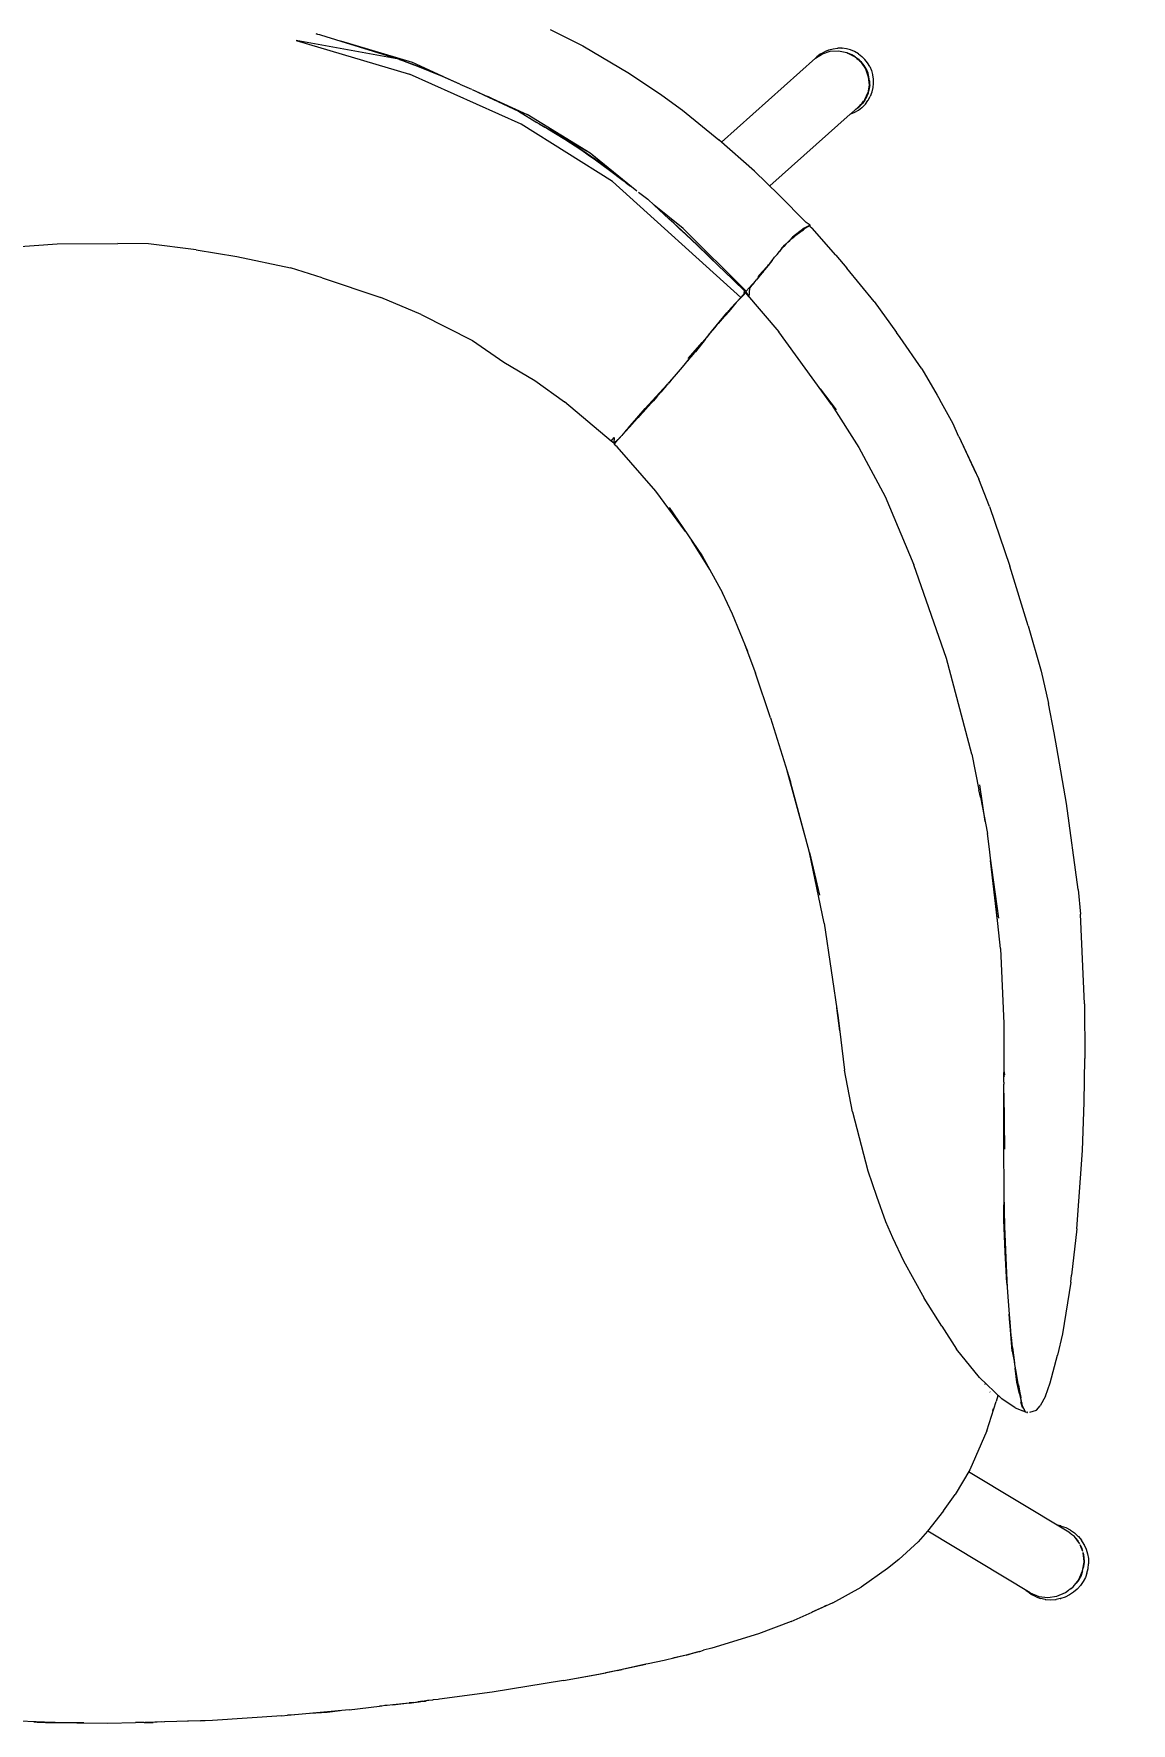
# Model space of a CAD drawing. Header units: millimetres. Extents: x 7998 to 72132, y -12523 to 5591.
# Drawn here: x 64918.7 to 64956.8, y -9556.4 to -9497.7 of the extents above; entities that cross this region are included whole.
import ezdxf
from ezdxf import colors
from ezdxf.entities.mleader import LeaderData, LeaderLine
from ezdxf.math import Vec2, Vec3

# ---------------------------------------------------------------- set-up
doc = ezdxf.new("R2010")
doc.units = ezdxf.units.MM
doc.layers.add('Xray_Furniture Temporary', color=23, linetype='Continuous', lineweight=15)
doc.layers.add('Xray_Text', color=253, linetype='Continuous', lineweight=20)
doc.styles.get("Standard").update_dxf_attribs({"font": 'arial.ttf'})

msp = doc.modelspace()

# ---------------------------------------------------------------- linework, layer by layer
at = {"layer": 'Xray_Furniture Temporary', "lineweight": 0}
for p, q in [((64936.624, -9497.555), (64937.761, -9498.133)), ((64927.789, -9497.947), (64931.73, -9499.11)), ((64931.363, -9498.59), (64927.789, -9497.947)), ((64928.515, -9497.721), (64928.494, -9497.715)), ((64928.541, -9497.725), (64928.515, -9497.721)), ((64928.541, -9497.725), (64928.601, -9497.739)), ((64928.601, -9497.739), (64928.643, -9497.75)), ((64928.643, -9497.75), (64929.349, -9497.969)), ((64931.839, -9498.71), (64929.349, -9497.969)), ((64929.349, -9497.969), (64931.108, -9498.508)), ((64937.761, -9498.133), (64939.383, -9499.085)), ((64930.672, -9498.363), (64931.108, -9498.508)), ((64931.11, -9498.499), (64930.932, -9498.44)), ((64931.108, -9498.508), (64931.17, -9498.531)), ((64931.314, -9498.574), (64931.11, -9498.499)), ((64931.314, -9498.574), (64931.17, -9498.531)), ((64931.363, -9498.59), (64931.326, -9498.579)), ((64931.363, -9498.59), (64931.445, -9498.623)), ((64932.009, -9498.83), (64931.445, -9498.623)), ((64931.488, -9498.638), (64931.787, -9498.758)), ((64931.787, -9498.758), (64932.006, -9498.838)), ((64932.872, -9499.177), (64931.839, -9498.71)), ((64945.847, -9498.561), (64942.576, -9501.471)), ((64945.847, -9498.561), (64946.086, -9498.404)), ((64945.893, -9498.512), (64945.847, -9498.561)), ((64946.01, -9498.42), (64945.893, -9498.512)), ((64946.026, -9498.41), (64946.01, -9498.42)), ((64946.026, -9498.41), (64946.155, -9498.334)), ((64946.086, -9498.404), (64946.359, -9498.316)), ((64946.293, -9498.277), (64946.155, -9498.334)), ((64946.293, -9498.277), (64946.313, -9498.27)), ((64946.313, -9498.27), (64946.457, -9498.231)), ((64946.359, -9498.316), (64946.648, -9498.302)), ((64946.457, -9498.231), (64946.605, -9498.212)), ((64946.605, -9498.212), (64946.626, -9498.212)), ((64946.755, -9498.213), (64946.626, -9498.212)), ((64946.648, -9498.302), (64946.933, -9498.363)), ((64946.755, -9498.213), (64946.774, -9498.213)), ((64946.922, -9498.233), (64946.774, -9498.213)), ((64947.066, -9498.272), (64946.922, -9498.233)), ((64946.933, -9498.363), (64946.967, -9498.38)), ((64946.974, -9498.382), (64946.967, -9498.38)), ((64947.106, -9498.437), (64946.974, -9498.382)), ((64946.974, -9498.382), (64947.196, -9498.495)), ((64947.106, -9498.437), (64947.047, -9498.42)), ((64947.204, -9498.33), (64947.066, -9498.272)), ((64947.101, -9498.447), (64947.106, -9498.437)), ((64947.229, -9498.508), (64947.106, -9498.437)), ((64947.106, -9498.437), (64947.157, -9498.476)), ((64947.196, -9498.495), (64947.211, -9498.508)), ((64947.334, -9498.405), (64947.204, -9498.33)), ((64947.225, -9498.515), (64947.211, -9498.508)), ((64947.225, -9498.515), (64947.229, -9498.508)), ((64947.262, -9498.548), (64947.225, -9498.515)), ((64947.229, -9498.508), (64947.343, -9498.595)), ((64947.277, -9498.566), (64947.262, -9498.548)), ((64947.343, -9498.595), (64947.262, -9498.548)), ((64947.277, -9498.566), (64947.332, -9498.608)), ((64947.343, -9498.595), (64947.332, -9498.608)), ((64947.332, -9498.608), (64947.389, -9498.663)), ((64947.44, -9498.701), (64947.332, -9498.608)), ((64947.334, -9498.405), (64947.342, -9498.41)), ((64947.342, -9498.41), (64947.459, -9498.5)), ((64947.445, -9498.696), (64947.343, -9498.595)), ((64947.343, -9498.595), (64947.401, -9498.668)), ((64947.389, -9498.663), (64947.418, -9498.689)), ((64947.418, -9498.689), (64947.424, -9498.699)), ((64947.433, -9498.707), (64947.52, -9498.818)), ((64947.433, -9498.707), (64947.583, -9498.931)), ((64947.445, -9498.696), (64947.44, -9498.701)), ((64947.52, -9498.818), (64947.44, -9498.701)), ((64947.534, -9498.809), (64947.445, -9498.696)), ((64947.564, -9498.603), (64947.459, -9498.5)), ((64947.534, -9498.809), (64947.468, -9498.743)), ((64947.655, -9498.719), (64947.564, -9498.603)), ((64947.73, -9498.846), (64947.655, -9498.719)), ((64935.612, -9500.848), (64931.73, -9499.11)), ((64932.006, -9498.838), (64932.869, -9499.185)), ((64932.872, -9499.177), (64932.009, -9498.83)), ((64932.869, -9499.185), (64933.466, -9499.445)), ((64932.9, -9499.189), (64932.872, -9499.177)), ((64932.9, -9499.189), (64933.466, -9499.445)), ((64939.383, -9499.085), (64940.509, -9499.845)), ((64947.52, -9498.818), (64947.534, -9498.809)), ((64947.52, -9498.818), (64947.583, -9498.931)), ((64947.6, -9498.936), (64947.52, -9498.818)), ((64947.607, -9498.932), (64947.534, -9498.809)), ((64947.534, -9498.809), (64947.572, -9498.895)), ((64947.583, -9498.931), (64947.681, -9499.206)), ((64947.583, -9498.931), (64947.592, -9498.94)), ((64947.592, -9498.94), (64947.648, -9499.069)), ((64947.6, -9498.936), (64947.607, -9498.932)), ((64947.697, -9499.202), (64947.6, -9498.936)), ((64947.607, -9498.932), (64947.664, -9499.063)), ((64947.664, -9499.063), (64947.617, -9498.982)), ((64947.664, -9499.063), (64947.648, -9499.069)), ((64947.648, -9499.069), (64947.688, -9499.204)), ((64947.704, -9499.201), (64947.664, -9499.063)), ((64947.664, -9499.063), (64947.679, -9499.155)), ((64947.681, -9499.206), (64947.681, -9499.214)), ((64947.681, -9499.214), (64947.706, -9499.495)), ((64947.688, -9499.204), (64947.709, -9499.342)), ((64947.704, -9499.201), (64947.697, -9499.202)), ((64947.709, -9499.342), (64947.697, -9499.202)), ((64947.726, -9499.341), (64947.701, -9499.252)), ((64947.726, -9499.341), (64947.704, -9499.201)), ((64947.709, -9499.342), (64947.726, -9499.341)), ((64947.709, -9499.342), (64947.712, -9499.482)), ((64947.721, -9499.483), (64947.709, -9499.342)), ((64947.726, -9499.341), (64947.717, -9499.434)), ((64947.729, -9499.483), (64947.726, -9499.341)), ((64947.73, -9498.846), (64947.789, -9498.981)), ((64947.789, -9498.981), (64947.83, -9499.122)), ((64947.833, -9499.133), (64947.83, -9499.122)), ((64947.856, -9499.282), (64947.833, -9499.133)), ((64947.86, -9499.431), (64947.856, -9499.282)), ((64933.488, -9499.455), (64933.889, -9499.636)), ((64933.906, -9499.644), (64934.477, -9499.912)), ((64933.906, -9499.644), (64934.449, -9499.889)), ((64934.48, -9499.904), (64934.449, -9499.889)), ((64934.477, -9499.912), (64934.501, -9499.924)), ((64934.48, -9499.904), (64935.821, -9500.509)), ((64934.783, -9500.056), (64934.48, -9499.904)), ((64934.501, -9499.924), (64934.783, -9500.056)), ((64940.509, -9499.845), (64941.22, -9500.368)), ((64947.654, -9499.777), (64947.549, -9500.005)), ((64947.616, -9499.884), (64947.549, -9500.005)), ((64947.557, -9500.01), (64947.616, -9499.884)), ((64947.563, -9500.014), (64947.631, -9499.892)), ((64947.631, -9499.892), (64947.577, -9499.966)), ((64947.616, -9499.884), (64947.674, -9499.758)), ((64947.654, -9499.777), (64947.616, -9499.884)), ((64947.616, -9499.884), (64947.631, -9499.892)), ((64947.631, -9499.892), (64947.682, -9499.761)), ((64947.631, -9499.892), (64947.653, -9499.803)), ((64947.659, -9499.77), (64947.654, -9499.777)), ((64947.706, -9499.495), (64947.659, -9499.77)), ((64947.698, -9499.621), (64947.674, -9499.718)), ((64947.674, -9499.758), (64947.698, -9499.621)), ((64947.682, -9499.761), (64947.674, -9499.758)), ((64947.678, -9500.014), (64947.75, -9499.883)), ((64947.682, -9499.761), (64947.715, -9499.624)), ((64947.715, -9499.624), (64947.683, -9499.709)), ((64947.712, -9499.482), (64947.698, -9499.621)), ((64947.698, -9499.621), (64947.721, -9499.483)), ((64947.715, -9499.624), (64947.698, -9499.621)), ((64947.715, -9499.624), (64947.713, -9499.531)), ((64947.729, -9499.483), (64947.715, -9499.624)), ((64947.721, -9499.483), (64947.729, -9499.483)), ((64947.804, -9499.743), (64947.75, -9499.883)), ((64947.804, -9499.743), (64947.81, -9499.723)), ((64947.81, -9499.723), (64947.844, -9499.579)), ((64947.844, -9499.579), (64947.86, -9499.431)), ((64934.8, -9500.064), (64935.52, -9500.402)), ((64935.52, -9500.402), (64936.161, -9500.79)), ((64938.012, -9501.856), (64935.821, -9500.509)), ((64941.22, -9500.368), (64942.486, -9501.392)), ((64947.055, -9500.504), (64944.256, -9502.994)), ((64947.063, -9500.502), (64947.055, -9500.504)), ((64947.262, -9500.32), (64947.063, -9500.502)), ((64947.2, -9500.444), (64947.063, -9500.502)), ((64947.2, -9500.444), (64947.213, -9500.438)), ((64947.213, -9500.438), (64947.342, -9500.363)), ((64947.262, -9500.32), (64947.274, -9500.313)), ((64947.274, -9500.313), (64947.266, -9500.316)), ((64947.273, -9500.31), (64947.274, -9500.313)), ((64947.274, -9500.313), (64947.384, -9500.227)), ((64947.343, -9500.247), (64947.274, -9500.313)), ((64947.274, -9500.313), (64947.306, -9500.281)), ((64947.342, -9500.363), (64947.46, -9500.27)), ((64947.363, -9500.233), (64947.343, -9500.247)), ((64947.363, -9500.233), (64947.379, -9500.221)), ((64947.379, -9500.221), (64947.41, -9500.183)), ((64947.384, -9500.227), (64947.379, -9500.221)), ((64947.384, -9500.227), (64947.481, -9500.127)), ((64947.481, -9500.127), (64947.41, -9500.183)), ((64947.41, -9500.183), (64947.424, -9500.161)), ((64947.424, -9500.161), (64947.468, -9500.115)), ((64947.46, -9500.27), (64947.474, -9500.259)), ((64947.468, -9500.115), (64947.514, -9500.053)), ((64947.481, -9500.127), (64947.468, -9500.115)), ((64947.474, -9500.259), (64947.578, -9500.151)), ((64947.563, -9500.014), (64947.481, -9500.127)), ((64947.481, -9500.127), (64947.526, -9500.047)), ((64947.531, -9500.034), (64947.514, -9500.053)), ((64947.514, -9500.053), (64947.526, -9500.047)), ((64947.526, -9500.047), (64947.531, -9500.034)), ((64947.536, -9500.023), (64947.531, -9500.034)), ((64947.541, -9500.022), (64947.536, -9500.023)), ((64947.549, -9500.005), (64947.541, -9500.022)), ((64947.541, -9500.022), (64947.557, -9500.01)), ((64947.557, -9500.01), (64947.563, -9500.014)), ((64947.578, -9500.151), (64947.666, -9500.031)), ((64947.666, -9500.031), (64947.678, -9500.014)), ((64938.791, -9502.843), (64935.612, -9500.848)), ((64938.012, -9501.856), (64936.161, -9500.79)), ((64936.243, -9500.838), (64936.439, -9500.958)), ((64936.439, -9500.958), (64936.541, -9501.016)), ((64936.541, -9501.016), (64937.132, -9501.377)), ((64937.136, -9501.37), (64936.615, -9501.052)), ((64937.132, -9501.377), (64937.683, -9501.736)), ((64937.688, -9501.728), (64937.136, -9501.37)), ((64943.726, -9502.484), (64942.486, -9501.392)), ((64937.683, -9501.736), (64937.768, -9501.794)), ((64938.205, -9502.086), (64937.688, -9501.728)), ((64937.768, -9501.794), (64937.902, -9501.882)), ((64937.902, -9501.882), (64937.989, -9501.947)), ((64937.989, -9501.947), (64938.2, -9502.093)), ((64939.637, -9503.177), (64938.012, -9501.856)), ((64939.161, -9502.804), (64938.012, -9501.856)), ((64938.2, -9502.093), (64938.689, -9502.451)), ((64938.694, -9502.444), (64938.205, -9502.086)), ((64938.689, -9502.451), (64939.156, -9502.811)), ((64938.689, -9502.451), (64939.161, -9502.804)), ((64939.161, -9502.804), (64938.694, -9502.444)), ((64943.246, -9506.872), (64938.791, -9502.843)), ((64939.156, -9502.811), (64939.268, -9502.902)), ((64939.27, -9502.893), (64939.161, -9502.804)), ((64944.575, -9503.301), (64943.726, -9502.484)), ((64939.411, -9503.008), (64939.278, -9502.899)), ((64939.278, -9502.899), (64939.415, -9503.003)), ((64939.687, -9503.21), (64940.016, -9503.46)), ((64940.232, -9503.661), (64940.016, -9503.46)), ((64945.525, -9504.266), (64944.575, -9503.301)), ((64941.24, -9504.481), (64940.238, -9503.666)), ((64940.76, -9504.152), (64940.238, -9503.666)), ((64940.917, -9504.291), (64940.76, -9504.152)), ((64941.338, -9504.674), (64940.917, -9504.291)), ((64941.133, -9504.499), (64940.917, -9504.291)), ((64941.133, -9504.499), (64941.332, -9504.681)), ((64943.431, -9506.649), (64941.24, -9504.481)), ((64945.454, -9504.47), (64945.044, -9504.778)), ((64945.267, -9504.618), (64945.206, -9504.664)), ((64945.212, -9504.671), (64945.273, -9504.625)), ((64945.325, -9504.576), (64945.267, -9504.618)), ((64945.273, -9504.625), (64945.331, -9504.583)), ((64945.38, -9504.538), (64945.325, -9504.576)), ((64945.331, -9504.583), (64945.386, -9504.545)), ((64945.432, -9504.505), (64945.38, -9504.538)), ((64945.386, -9504.545), (64945.394, -9504.54)), ((64945.394, -9504.54), (64945.422, -9504.519)), ((64945.478, -9504.475), (64945.422, -9504.519)), ((64945.478, -9504.475), (64945.432, -9504.505)), ((64945.662, -9504.357), (64945.454, -9504.47)), ((64945.519, -9504.451), (64945.478, -9504.475)), ((64945.554, -9504.432), (64945.519, -9504.451)), ((64945.662, -9504.357), (64945.525, -9504.266)), ((64945.579, -9504.419), (64945.554, -9504.432)), ((64945.635, -9504.384), (64945.579, -9504.419)), ((64945.643, -9504.392), (64945.662, -9504.357)), ((64945.643, -9504.392), (64945.726, -9504.467)), ((64946.55, -9505.401), (64945.726, -9504.467)), ((64917.889, -9505.129), (64919.491, -9505.014)), ((64919.491, -9505.014), (64921.6, -9504.999)), ((64922.659, -9505.011), (64921.6, -9504.999)), ((64924.321, -9505.214), (64922.659, -9505.011)), ((64924.321, -9505.214), (64925.737, -9505.448)), ((64941.332, -9504.681), (64941.742, -9505.066)), ((64941.748, -9505.059), (64941.338, -9504.674)), ((64942.511, -9505.806), (64941.742, -9505.066)), ((64942.145, -9505.445), (64941.748, -9505.059)), ((64944.668, -9505.176), (64944.592, -9505.277)), ((64944.592, -9505.277), (64944.67, -9505.186)), ((64944.736, -9505.093), (64944.668, -9505.176)), ((64944.74, -9505.097), (64944.668, -9505.176)), ((64944.812, -9505.02), (64944.736, -9505.093)), ((64944.812, -9505.02), (64944.74, -9505.097)), ((64944.746, -9505.103), (64944.818, -9505.026)), ((64944.818, -9505.026), (64944.888, -9504.956)), ((64944.95, -9504.883), (64944.882, -9504.949)), ((64944.888, -9504.956), (64944.956, -9504.89)), ((64945.044, -9504.778), (64944.95, -9504.883)), ((64945.016, -9504.823), (64944.95, -9504.883)), ((64944.956, -9504.89), (64945.022, -9504.829)), ((64945.08, -9504.766), (64945.016, -9504.823)), ((64945.022, -9504.829), (64945.086, -9504.773)), ((64945.143, -9504.714), (64945.08, -9504.766)), ((64945.086, -9504.773), (64945.149, -9504.72)), ((64945.206, -9504.664), (64945.143, -9504.714)), ((64945.149, -9504.72), (64945.212, -9504.671)), ((64925.737, -9505.448), (64927.596, -9505.839)), ((64942.511, -9505.806), (64942.145, -9505.445)), ((64942.645, -9505.938), (64942.511, -9505.806)), ((64944.163, -9505.793), (64943.998, -9505.975)), ((64944.163, -9505.793), (64944.08, -9505.898)), ((64944.254, -9505.692), (64944.086, -9505.905)), ((64944.203, -9505.742), (64944.163, -9505.793)), ((64944.203, -9505.742), (64944.208, -9505.736)), ((64944.34, -9505.584), (64944.208, -9505.736)), ((64944.254, -9505.692), (64944.34, -9505.584)), ((64944.34, -9505.584), (64944.425, -9505.477)), ((64944.425, -9505.477), (64944.51, -9505.374)), ((64944.51, -9505.374), (64944.592, -9505.277)), ((64946.55, -9505.401), (64946.934, -9505.857)), ((64928.7, -9506.195), (64927.596, -9505.839)), ((64928.7, -9506.195), (64930.737, -9506.879)), ((64943.374, -9506.641), (64942.645, -9505.938)), ((64943.638, -9506.45), (64943.686, -9506.394)), ((64943.647, -9506.427), (64943.792, -9506.255)), ((64943.686, -9506.394), (64943.739, -9506.332)), ((64943.739, -9506.332), (64943.798, -9506.262)), ((64943.856, -9506.178), (64943.792, -9506.255)), ((64943.798, -9506.262), (64943.862, -9506.185)), ((64943.995, -9505.978), (64943.841, -9506.153)), ((64943.925, -9506.093), (64943.856, -9506.178)), ((64943.862, -9506.185), (64943.931, -9506.099)), ((64943.931, -9506.099), (64943.999, -9506.015)), ((64943.992, -9506.009), (64943.999, -9506.015)), ((64943.995, -9505.978), (64944.007, -9505.99)), ((64944.001, -9505.999), (64943.996, -9506.004)), ((64943.996, -9506.004), (64944.002, -9506.01)), ((64943.998, -9505.975), (64944.007, -9505.99)), ((64944.007, -9505.99), (64944.001, -9505.999)), ((64944.002, -9506.01), (64944.006, -9506.014)), ((64944.006, -9506.005), (64944.017, -9506)), ((64944.08, -9505.898), (64944.007, -9505.99)), ((64944.007, -9505.99), (64944.013, -9505.996)), ((64944.013, -9505.996), (64944.02, -9505.996)), ((64944.02, -9505.996), (64944.086, -9505.905)), ((64947.883, -9507.014), (64946.934, -9505.857)), ((64932.133, -9507.463), (64930.737, -9506.879)), ((64943.246, -9506.872), (64942.963, -9507.181)), ((64943.174, -9506.966), (64943.166, -9506.959)), ((64943.174, -9506.966), (64943.297, -9506.844)), ((64943.361, -9506.736), (64943.246, -9506.872)), ((64943.297, -9506.844), (64943.373, -9506.756)), ((64943.357, -9506.678), (64943.37, -9506.697)), ((64943.373, -9506.68), (64943.357, -9506.678)), ((64943.365, -9506.736), (64943.361, -9506.736)), ((64943.365, -9506.736), (64943.369, -9506.733)), ((64943.373, -9506.756), (64943.365, -9506.736)), ((64943.369, -9506.733), (64943.393, -9506.74)), ((64943.37, -9506.697), (64943.373, -9506.68)), ((64943.37, -9506.697), (64943.372, -9506.728)), ((64943.417, -9506.715), (64943.372, -9506.728)), ((64943.373, -9506.68), (64943.374, -9506.641)), ((64943.393, -9506.74), (64943.373, -9506.756)), ((64943.417, -9506.715), (64943.393, -9506.74)), ((64943.431, -9506.649), (64943.404, -9506.684)), ((64943.404, -9506.684), (64943.434, -9506.653)), ((64943.408, -9506.688), (64943.422, -9506.678)), ((64943.518, -9506.833), (64943.408, -9506.688)), ((64943.417, -9506.715), (64944.565, -9508.069)), ((64943.422, -9506.678), (64943.518, -9506.833)), ((64943.434, -9506.653), (64943.431, -9506.649)), ((64943.434, -9506.653), (64943.647, -9506.427)), ((64943.538, -9506.857), (64943.565, -9506.548)), ((64943.565, -9506.548), (64943.638, -9506.45)), ((64932.133, -9507.463), (64933.927, -9508.369)), ((64942.121, -9508.181), (64942.764, -9507.412)), ((64942.849, -9507.358), (64942.462, -9507.782)), ((64942.613, -9507.604), (64942.848, -9507.328)), ((64942.841, -9507.322), (64942.764, -9507.412)), ((64942.896, -9507.255), (64942.841, -9507.322)), ((64942.848, -9507.328), (64942.944, -9507.216)), ((64942.849, -9507.358), (64943.099, -9507.042)), ((64942.849, -9507.358), (64943.027, -9507.122)), ((64942.937, -9507.21), (64942.896, -9507.255)), ((64942.963, -9507.181), (64942.937, -9507.21)), ((64942.944, -9507.216), (64943.027, -9507.122)), ((64943.027, -9507.122), (64943.099, -9507.042)), ((64947.883, -9507.014), (64948.661, -9508.09)), ((64942.057, -9508.273), (64942.2, -9508.1)), ((64942.2, -9508.1), (64942.342, -9507.928)), ((64942.342, -9507.928), (64942.388, -9507.873)), ((64942.388, -9507.873), (64942.462, -9507.782)), ((64942.6, -9507.62), (64942.462, -9507.782)), ((64942.6, -9507.62), (64942.613, -9507.604)), ((64946.398, -9510.593), (64944.565, -9508.069)), ((64948.792, -9508.265), (64948.661, -9508.09)), ((64933.927, -9508.369), (64935.011, -9509.125)), ((64941.773, -9508.605), (64941.394, -9509.07)), ((64941.419, -9508.999), (64941.909, -9508.438)), ((64941.419, -9508.999), (64941.773, -9508.605)), ((64941.779, -9508.612), (64941.525, -9508.924)), ((64942.011, -9508.336), (64941.679, -9508.762)), ((64941.909, -9508.438), (64941.773, -9508.605)), ((64941.779, -9508.612), (64941.916, -9508.445)), ((64941.915, -9508.428), (64941.909, -9508.438)), ((64942.051, -9508.267), (64941.915, -9508.428)), ((64941.916, -9508.445), (64942.011, -9508.336)), ((64942.011, -9508.336), (64942.057, -9508.273)), ((64942.121, -9508.181), (64942.051, -9508.267)), ((64949.535, -9509.348), (64948.792, -9508.265)), ((64935.011, -9509.125), (64936.084, -9509.758)), ((64941.269, -9509.223), (64941.139, -9509.38)), ((64941.162, -9509.367), (64941.275, -9509.229)), ((64941.365, -9509.106), (64941.269, -9509.223)), ((64941.275, -9509.229), (64941.329, -9509.163)), ((64941.329, -9509.163), (64941.525, -9508.924)), ((64941.393, -9509.076), (64941.365, -9509.106)), ((64941.394, -9509.07), (64941.393, -9509.076)), ((64949.535, -9509.348), (64950.079, -9510.273)), ((64936.084, -9509.758), (64937.117, -9510.504)), ((64940.674, -9509.914), (64939.926, -9510.735)), ((64940.669, -9509.93), (64940.662, -9509.937)), ((64940.69, -9509.906), (64940.669, -9509.93)), ((64940.674, -9509.914), (64940.852, -9509.718)), ((64940.72, -9509.872), (64940.674, -9509.914)), ((64940.72, -9509.872), (64940.69, -9509.906)), ((64940.709, -9509.893), (64940.69, -9509.906)), ((64940.852, -9509.718), (64940.742, -9509.851)), ((64941.001, -9509.544), (64940.852, -9509.718)), ((64941.139, -9509.38), (64941.001, -9509.544)), ((64941.099, -9509.441), (64941.001, -9509.544)), ((64941.099, -9509.441), (64941.145, -9509.386)), ((64941.145, -9509.386), (64941.162, -9509.367)), ((64938.737, -9511.872), (64937.117, -9510.504)), ((64940.322, -9510.325), (64940.125, -9510.545)), ((64940.132, -9510.551), (64940.328, -9510.331)), ((64940.219, -9510.462), (64940.132, -9510.551)), ((64940.328, -9510.331), (64940.219, -9510.462)), ((64940.512, -9510.11), (64940.322, -9510.325)), ((64940.328, -9510.331), (64940.471, -9510.169)), ((64940.662, -9509.937), (64940.471, -9510.169)), ((64940.662, -9509.937), (64940.512, -9510.11)), ((64940.615, -9509.979), (64940.662, -9509.937)), ((64946.005, -9510.053), (64946.568, -9510.78)), ((64950.079, -9510.273), (64950.166, -9510.425)), ((64950.627, -9511.27), (64950.166, -9510.425)), ((64939.479, -9511.244), (64939.926, -9510.735)), ((64939.479, -9511.244), (64939.623, -9511.095)), ((64939.551, -9511.181), (64939.926, -9510.735)), ((64939.659, -9511.071), (64939.551, -9511.181)), ((64939.558, -9511.187), (64939.659, -9511.071)), ((64939.703, -9511.013), (64939.623, -9511.095)), ((64939.702, -9511.031), (64939.659, -9511.071)), ((64939.709, -9511.02), (64939.702, -9511.031)), ((64939.703, -9511.013), (64939.735, -9510.978)), ((64939.709, -9511.02), (64939.737, -9510.991)), ((64939.928, -9510.764), (64939.735, -9510.978)), ((64939.735, -9510.978), (64939.845, -9510.87)), ((64939.737, -9510.991), (64939.741, -9510.984)), ((64939.741, -9510.984), (64939.845, -9510.87)), ((64939.845, -9510.87), (64939.881, -9510.834)), ((64939.881, -9510.834), (64939.934, -9510.77)), ((64940.125, -9510.545), (64939.928, -9510.764)), ((64939.934, -9510.77), (64940.132, -9510.551)), ((64946.398, -9510.593), (64947.349, -9512.092)), ((64939.108, -9511.665), (64939.008, -9511.773)), ((64939.108, -9511.665), (64939.015, -9511.779)), ((64939.015, -9511.779), (64939.115, -9511.671)), ((64939.152, -9511.62), (64939.108, -9511.665)), ((64939.115, -9511.671), (64939.16, -9511.626)), ((64939.233, -9511.53), (64939.152, -9511.62)), ((64939.16, -9511.626), (64939.239, -9511.536)), ((64939.255, -9511.499), (64939.233, -9511.53)), ((64939.239, -9511.536), (64939.389, -9511.372)), ((64939.255, -9511.499), (64939.302, -9511.445)), ((64939.331, -9511.414), (64939.302, -9511.445)), ((64939.331, -9511.414), (64939.47, -9511.254)), ((64939.382, -9511.366), (64939.331, -9511.414)), ((64939.485, -9511.251), (64939.382, -9511.366)), ((64939.389, -9511.372), (64939.558, -9511.187)), ((64939.47, -9511.254), (64939.479, -9511.244)), ((64939.524, -9511.211), (64939.485, -9511.251)), ((64939.551, -9511.181), (64939.524, -9511.211)), ((64950.82, -9511.688), (64950.627, -9511.27)), ((64950.82, -9511.688), (64950.828, -9511.703)), ((64938.737, -9511.872), (64938.85, -9511.744)), ((64938.837, -9511.938), (64938.737, -9511.872)), ((64938.85, -9511.744), (64938.837, -9511.938)), ((64938.852, -9511.922), (64938.837, -9511.938)), ((64938.837, -9511.938), (64938.856, -9511.934)), ((64938.862, -9511.948), (64938.842, -9511.983)), ((64938.949, -9512.067), (64938.842, -9511.983)), ((64938.874, -9511.908), (64938.852, -9511.922)), ((64938.852, -9511.922), (64938.856, -9511.934)), ((64938.856, -9511.934), (64938.874, -9511.908)), ((64938.881, -9511.914), (64938.856, -9511.934)), ((64938.862, -9511.94), (64938.889, -9511.913)), ((64938.862, -9511.948), (64938.889, -9511.913)), ((64938.881, -9511.914), (64938.862, -9511.94)), ((64938.862, -9511.94), (64938.862, -9511.948)), ((64938.866, -9511.953), (64938.959, -9511.836)), ((64938.874, -9511.908), (64938.902, -9511.876)), ((64938.882, -9511.907), (64938.881, -9511.914)), ((64938.925, -9511.862), (64938.882, -9511.907)), ((64938.889, -9511.913), (64938.914, -9511.893)), ((64938.976, -9511.804), (64938.902, -9511.876)), ((64938.914, -9511.893), (64938.94, -9511.86)), ((64938.928, -9511.859), (64938.925, -9511.862)), ((64938.933, -9511.854), (64938.928, -9511.859)), ((64938.976, -9511.804), (64938.933, -9511.854)), ((64938.94, -9511.86), (64938.944, -9511.855)), ((64940.298, -9513.599), (64938.949, -9512.067)), ((64939.015, -9511.779), (64938.959, -9511.836)), ((64938.959, -9511.836), (64938.988, -9511.814)), ((64938.988, -9511.814), (64939.015, -9511.779)), ((64947.349, -9512.092), (64948.268, -9513.792)), ((64950.828, -9511.703), (64951.418, -9512.978)), ((64950.828, -9511.703), (64951.524, -9513.191)), ((64951.888, -9514.133), (64951.524, -9513.191)), ((64941.327, -9515.005), (64940.298, -9513.599)), ((64948.268, -9513.792), (64949.257, -9516.164)), ((64940.756, -9514.178), (64941.91, -9515.85)), ((64951.888, -9514.133), (64952.605, -9516.214)), ((64942.168, -9516.322), (64941.539, -9515.312)), ((64941.91, -9515.85), (64942.617, -9517.14)), ((64950.398, -9519.422), (64949.257, -9516.164)), ((64953.241, -9518.287), (64952.605, -9516.214)), ((64942.958, -9517.875), (64942.617, -9517.14)), ((64943.487, -9519.18), (64942.958, -9517.875)), ((64953.241, -9518.287), (64953.688, -9519.861)), ((64943.389, -9518.94), (64943.755, -9519.931)), ((64951.279, -9522.743), (64950.398, -9519.422)), ((64953.688, -9519.861), (64953.938, -9520.987)), ((64944.284, -9521.478), (64943.755, -9519.931)), ((64954.14, -9522.005), (64953.938, -9520.987)), ((64944.284, -9521.478), (64944.98, -9523.712)), ((64954.236, -9522.527), (64954.14, -9522.005)), ((64951.279, -9522.743), (64951.524, -9523.982)), ((64954.57, -9524.455), (64954.236, -9522.527)), ((64945.45, -9525.484), (64944.844, -9523.276)), ((64945.631, -9526.166), (64944.98, -9523.712)), ((64951.556, -9524.137), (64951.524, -9523.982)), ((64951.742, -9525.085), (64951.561, -9523.806)), ((64951.575, -9524.242), (64951.556, -9524.137)), ((64951.575, -9524.242), (64951.823, -9525.498)), ((64954.974, -9527.451), (64954.57, -9524.455)), ((64951.888, -9526.048), (64951.823, -9525.498)), ((64945.631, -9526.166), (64945.985, -9527.643)), ((64946.143, -9528.616), (64945.631, -9526.166)), ((64951.922, -9526.357), (64951.888, -9526.048)), ((64952.218, -9528.444), (64951.922, -9526.357)), ((64952.051, -9527.44), (64951.933, -9526.437)), ((64952.168, -9528.541), (64951.933, -9526.437)), ((64952.059, -9527.439), (64951.966, -9526.666)), ((64952.27, -9529.504), (64952.051, -9527.44)), ((64952.137, -9528.189), (64952.059, -9527.439)), ((64954.974, -9527.451), (64955.058, -9528.303)), ((64946.143, -9528.616), (64946.636, -9531.903)), ((64952.168, -9528.541), (64952.137, -9528.189)), ((64955.198, -9531.423), (64955.058, -9528.303)), ((64952.27, -9529.504), (64952.39, -9532.109)), ((64946.69, -9532.357), (64946.584, -9531.56)), ((64955.198, -9531.423), (64955.204, -9533.32)), ((64946.636, -9531.903), (64946.853, -9533.727)), ((64952.39, -9532.109), (64952.39, -9533.722)), ((64955.185, -9534.836), (64955.204, -9533.32)), ((64947.125, -9535.18), (64946.853, -9533.727)), ((64952.392, -9533.734), (64952.39, -9533.792)), ((64952.39, -9534.147), (64952.392, -9533.993)), ((64952.392, -9533.734), (64952.416, -9533.892)), ((64952.416, -9533.951), (64952.392, -9533.804)), ((64952.392, -9533.993), (64952.392, -9533.804)), ((64952.39, -9534.147), (64952.39, -9534.209)), ((64952.393, -9534.354), (64952.39, -9534.209)), ((64952.391, -9534.524), (64952.393, -9534.354)), ((64952.391, -9534.524), (64952.418, -9536.476)), ((64952.392, -9535.701), (64952.391, -9534.524)), ((64947.125, -9535.18), (64947.669, -9537.222)), ((64955.12, -9536.523), (64955.185, -9534.836)), ((64952.39, -9536.26), (64952.392, -9535.701)), ((64952.392, -9536.286), (64952.39, -9536.26)), ((64952.394, -9536.868), (64952.392, -9536.286)), ((64952.397, -9537.447), (64952.394, -9536.868)), ((64954.928, -9539.24), (64955.12, -9536.523)), ((64947.669, -9537.222), (64947.961, -9538.105)), ((64952.404, -9538.021), (64952.397, -9537.447)), ((64952.397, -9537.858), (64952.397, -9537.447)), ((64947.961, -9538.105), (64948.276, -9538.984)), ((64952.389, -9538.932), (64952.397, -9537.858)), ((64952.404, -9538.021), (64952.397, -9537.858)), ((64952.414, -9538.591), (64952.404, -9538.021)), ((64952.428, -9539.155), (64952.414, -9538.591)), ((64948.276, -9538.984), (64948.518, -9539.54)), ((64952.438, -9540.053), (64952.389, -9538.932)), ((64952.447, -9539.694), (64952.428, -9539.155)), ((64952.438, -9539.711), (64952.428, -9539.155)), ((64954.928, -9539.24), (64954.747, -9540.853)), ((64948.518, -9539.54), (64948.905, -9540.348)), ((64952.48, -9540.693), (64952.438, -9539.711)), ((64952.441, -9539.782), (64952.448, -9539.743)), ((64952.446, -9539.701), (64952.447, -9539.694)), ((64952.447, -9539.71), (64952.446, -9539.701)), ((64952.468, -9540.252), (64952.447, -9539.71)), ((64948.905, -9540.348), (64949.622, -9541.652)), ((64952.499, -9541.125), (64952.438, -9540.053)), ((64952.493, -9540.777), (64952.468, -9540.252)), ((64952.48, -9540.693), (64952.485, -9540.778)), ((64952.499, -9541.125), (64952.485, -9540.778)), ((64952.521, -9541.281), (64952.493, -9540.777)), ((64954.715, -9541.093), (64954.747, -9540.853)), ((64952.499, -9541.125), (64952.512, -9541.282)), ((64952.512, -9541.282), (64952.543, -9541.761)), ((64952.552, -9541.761), (64952.521, -9541.281)), ((64954.715, -9541.093), (64954.429, -9542.891)), ((64950.239, -9542.628), (64949.622, -9541.652)), ((64952.543, -9541.761), (64952.576, -9542.212)), ((64952.585, -9542.211), (64952.552, -9541.761)), ((64952.584, -9542.365), (64952.576, -9542.212)), ((64952.576, -9542.212), (64952.6, -9542.497)), ((64952.62, -9542.63), (64952.585, -9542.211)), ((64950.239, -9542.628), (64950.749, -9543.428)), ((64952.6, -9542.497), (64952.584, -9542.365)), ((64952.6, -9542.497), (64952.598, -9542.505)), ((64952.687, -9543.36), (64952.598, -9542.505)), ((64952.607, -9542.47), (64952.6, -9542.497)), ((64952.686, -9543.492), (64952.609, -9542.611)), ((64952.651, -9542.946), (64952.62, -9542.63)), ((64952.646, -9542.96), (64952.651, -9542.946)), ((64952.658, -9543.013), (64952.651, -9542.946)), ((64952.658, -9543.013), (64952.653, -9543.034)), ((64952.696, -9543.359), (64952.658, -9543.013)), ((64952.687, -9543.36), (64952.759, -9543.904)), ((64952.736, -9543.673), (64952.696, -9543.359)), ((64954.429, -9542.891), (64954.253, -9543.634)), ((64951.542, -9544.409), (64950.749, -9543.428)), ((64952.686, -9543.492), (64952.759, -9543.904)), ((64952.775, -9543.954), (64952.736, -9543.673)), ((64952.759, -9543.904), (64952.766, -9543.955)), ((64952.766, -9543.955), (64952.783, -9544.087)), ((64952.814, -9544.204), (64952.775, -9543.954)), ((64954.006, -9544.598), (64954.253, -9543.634)), ((64952.32, -9545.154), (64951.542, -9544.409)), ((64952.845, -9544.565), (64952.783, -9544.087)), ((64952.783, -9544.087), (64952.805, -9544.206)), ((64952.805, -9544.206), (64952.843, -9544.426)), ((64952.852, -9544.425), (64952.814, -9544.204)), ((64952.843, -9544.426), (64952.878, -9544.618)), ((64952.937, -9544.972), (64952.845, -9544.565)), ((64952.887, -9544.617), (64952.852, -9544.425)), ((64951.744, -9544.643), (64951.732, -9544.638)), ((64951.732, -9544.645), (64951.74, -9544.65)), ((64951.917, -9544.917), (64951.906, -9544.912)), ((64951.907, -9544.909), (64951.918, -9544.914)), ((64952.18, -9545.04), (64952.121, -9545.238)), ((64952.169, -9545.034), (64952.18, -9545.04)), ((64952.17, -9545.031), (64952.18, -9545.04)), ((64952.18, -9545.04), (64952.21, -9545.049)), ((64952.788, -9545.468), (64952.32, -9545.154)), ((64952.878, -9544.618), (64952.911, -9544.783)), ((64952.897, -9544.664), (64952.887, -9544.617)), ((64952.897, -9544.664), (64952.948, -9544.937)), ((64952.911, -9544.783), (64952.94, -9544.922)), ((64952.937, -9544.972), (64952.99, -9545.25)), ((64952.94, -9544.922), (64952.948, -9544.937)), ((64952.948, -9544.937), (64952.966, -9545.038)), ((64952.966, -9545.038), (64952.987, -9545.12)), ((64953.044, -9545.388), (64952.987, -9545.12)), ((64953.839, -9545.056), (64953.658, -9545.395)), ((64953.839, -9545.056), (64954.006, -9544.598)), ((64951.801, -9546.261), (64952.121, -9545.238)), ((64952.008, -9545.55), (64952.028, -9545.482)), ((64952.788, -9545.468), (64953.049, -9545.565)), ((64952.99, -9545.25), (64952.987, -9545.255)), ((64953.038, -9545.448), (64952.987, -9545.255)), ((64953.018, -9545.266), (64952.99, -9545.25)), ((64953.016, -9545.291), (64953.024, -9545.296)), ((64953.104, -9545.516), (64953.038, -9545.448)), ((64953.148, -9545.609), (64953.044, -9545.388)), ((64953.148, -9545.609), (64953.049, -9545.565)), ((64953.188, -9545.627), (64953.148, -9545.609)), ((64953.188, -9545.627), (64953.193, -9545.618)), ((64953.188, -9545.627), (64953.21, -9545.624)), ((64953.21, -9545.624), (64953.198, -9545.612)), ((64953.214, -9545.613), (64953.198, -9545.612)), ((64953.21, -9545.624), (64953.214, -9545.613)), ((64953.299, -9545.618), (64953.53, -9545.545)), ((64953.53, -9545.545), (64953.658, -9545.395)), ((64951.801, -9546.261), (64951.204, -9547.617)), ((64951.204, -9547.617), (64950.703, -9548.477)), ((64954.597, -9549.744), (64951.166, -9547.682)), ((64950.297, -9549.039), (64950.703, -9548.477)), ((64950.297, -9549.039), (64949.743, -9549.753)), ((64949.743, -9549.753), (64949.413, -9550.115)), ((64953.31, -9551.893), (64949.745, -9549.751)), ((64954.374, -9549.567), (64954.262, -9549.543)), ((64954.374, -9549.567), (64954.389, -9549.571)), ((64954.389, -9549.571), (64954.546, -9549.627)), ((64954.546, -9549.627), (64954.693, -9549.703)), ((64954.681, -9549.81), (64954.597, -9549.744)), ((64954.681, -9549.81), (64954.746, -9549.855)), ((64954.693, -9549.703), (64954.711, -9549.713)), ((64954.711, -9549.713), (64954.846, -9549.809)), ((64954.746, -9549.855), (64954.726, -9549.845)), ((64954.746, -9549.855), (64954.743, -9549.859)), ((64954.78, -9549.887), (64954.746, -9549.855)), ((64954.746, -9549.855), (64954.758, -9549.87)), ((64954.846, -9549.809), (64954.968, -9549.922)), ((64949.413, -9550.115), (64948.74, -9550.736)), ((64954.845, -9549.939), (64954.78, -9549.887)), ((64955.033, -9550.194), (64954.845, -9549.939)), ((64954.885, -9549.993), (64954.958, -9550.081)), ((64954.958, -9550.081), (64954.932, -9550.057)), ((64954.955, -9550.083), (64954.958, -9550.081)), ((64954.958, -9550.081), (64955, -9550.149)), ((64954.958, -9550.081), (64954.971, -9550.11)), ((64954.968, -9549.922), (64954.985, -9549.938)), ((64954.985, -9549.938), (64955.09, -9550.067)), ((64955.043, -9550.22), (64955.104, -9550.356)), ((64955.135, -9550.46), (64955.043, -9550.22)), ((64955.104, -9550.356), (64955.08, -9550.316)), ((64955.178, -9550.208), (64955.09, -9550.067)), ((64955.104, -9550.356), (64955.097, -9550.359)), ((64955.135, -9550.46), (64955.104, -9550.356)), ((64955.104, -9550.356), (64955.111, -9550.398)), ((64955.178, -9550.208), (64955.188, -9550.228)), ((64955.188, -9550.228), (64955.255, -9550.379)), ((64955.255, -9550.379), (64955.303, -9550.537)), ((64948.74, -9550.736), (64948.353, -9551.052)), ((64955.129, -9551.131), (64955.18, -9550.821)), ((64955.129, -9551.131), (64955.164, -9550.979)), ((64955.164, -9550.979), (64955.144, -9551.035)), ((64955.149, -9550.507), (64955.147, -9550.491)), ((64955.149, -9550.507), (64955.175, -9550.663)), ((64955.179, -9550.807), (64955.149, -9550.507)), ((64955.164, -9550.979), (64955.153, -9550.977)), ((64955.175, -9550.663), (64955.159, -9550.61)), ((64955.164, -9550.979), (64955.163, -9550.917)), ((64955.18, -9550.821), (64955.164, -9550.979)), ((64955.165, -9550.664), (64955.175, -9550.663)), ((64955.175, -9550.663), (64955.17, -9550.716)), ((64955.175, -9550.663), (64955.179, -9550.807)), ((64955.18, -9550.811), (64955.179, -9550.807)), ((64955.18, -9550.811), (64955.18, -9550.821)), ((64955.303, -9550.537), (64955.329, -9550.701)), ((64955.317, -9551.043), (64955.334, -9550.881)), ((64955.329, -9550.701), (64955.335, -9550.868)), ((64955.335, -9550.868), (64955.334, -9550.881)), ((64948.353, -9551.052), (64947.434, -9551.69)), ((64954.796, -9551.688), (64954.993, -9551.437)), ((64954.825, -9551.65), (64954.91, -9551.556)), ((64954.91, -9551.556), (64954.875, -9551.587)), ((64954.91, -9551.556), (64954.903, -9551.551)), ((64954.993, -9551.437), (64954.91, -9551.556)), ((64954.91, -9551.556), (64954.933, -9551.513)), ((64954.998, -9551.43), (64955.001, -9551.425)), ((64955.001, -9551.425), (64955.129, -9551.131)), ((64955.074, -9551.284), (64955.001, -9551.425)), ((64955.074, -9551.284), (64955.041, -9551.333)), ((64955.149, -9551.502), (64955.056, -9551.637)), ((64955.064, -9551.279), (64955.074, -9551.284)), ((64955.129, -9551.131), (64955.074, -9551.284)), ((64955.074, -9551.284), (64955.088, -9551.225)), ((64955.225, -9551.357), (64955.149, -9551.502)), ((64955.281, -9551.203), (64955.225, -9551.357)), ((64955.281, -9551.203), (64955.317, -9551.043)), ((64946.447, -9552.237), (64947.434, -9551.69)), ((64953.151, -9551.797), (64953.196, -9551.839)), ((64953.208, -9551.849), (64953.196, -9551.839)), ((64953.343, -9551.945), (64953.208, -9551.849)), ((64953.31, -9551.893), (64953.602, -9552.015)), ((64953.491, -9552.021), (64953.343, -9551.945)), ((64953.509, -9552.029), (64953.491, -9552.021)), ((64953.509, -9552.029), (64953.666, -9552.085)), ((64953.602, -9552.015), (64953.918, -9552.055)), ((64953.828, -9552.12), (64953.666, -9552.085)), ((64953.828, -9552.12), (64953.852, -9552.123)), ((64953.852, -9552.123), (64954.017, -9552.136)), ((64953.918, -9552.055), (64954.237, -9552.011)), ((64954.017, -9552.136), (64954.183, -9552.126)), ((64954.183, -9552.126), (64954.206, -9552.122)), ((64954.346, -9552.094), (64954.206, -9552.122)), ((64954.237, -9552.011), (64954.536, -9551.886)), ((64954.346, -9552.094), (64954.367, -9552.09)), ((64954.524, -9552.038), (64954.367, -9552.09)), ((64954.674, -9551.966), (64954.524, -9552.038)), ((64954.536, -9551.886), (64954.641, -9551.805)), ((64954.683, -9551.778), (64954.641, -9551.805)), ((64954.683, -9551.778), (64954.667, -9551.786)), ((64954.812, -9551.874), (64954.674, -9551.966)), ((64954.681, -9551.775), (64954.683, -9551.778)), ((64954.727, -9551.74), (64954.683, -9551.778)), ((64954.683, -9551.778), (64954.697, -9551.763)), ((64954.727, -9551.74), (64954.796, -9551.688)), ((64954.939, -9551.765), (64954.812, -9551.874)), ((64954.939, -9551.765), (64954.946, -9551.758)), ((64954.946, -9551.758), (64955.056, -9551.637)), ((64945.004, -9552.891), (64945.733, -9552.566)), ((64945.729, -9552.555), (64946.145, -9552.368)), ((64946.447, -9552.237), (64945.733, -9552.566)), ((64946.216, -9552.337), (64946.145, -9552.368)), ((64943.867, -9553.317), (64942.238, -9553.817)), ((64945.004, -9552.891), (64943.867, -9553.317)), ((64941.821, -9553.929), (64941.352, -9554.058)), ((64941.352, -9554.058), (64941.731, -9553.947)), ((64941.562, -9553.989), (64941.669, -9553.965)), ((64941.731, -9553.947), (64941.821, -9553.929)), ((64941.821, -9553.929), (64941.952, -9553.89)), ((64942.238, -9553.817), (64941.952, -9553.89)), ((64938.317, -9554.716), (64939.952, -9554.372)), ((64939.01, -9554.581), (64939.129, -9554.553)), ((64939.952, -9554.372), (64939.129, -9554.553)), ((64940.031, -9554.356), (64939.952, -9554.372)), ((64940.583, -9554.239), (64940.031, -9554.356)), ((64941.352, -9554.058), (64940.583, -9554.239)), ((64941.352, -9554.058), (64940.888, -9554.161)), ((64937.087, -9554.941), (64934.601, -9555.339)), ((64937.087, -9554.941), (64938.56, -9554.678)), ((64937.087, -9554.941), (64938.317, -9554.716)), ((64938.964, -9554.589), (64938.56, -9554.678)), ((64938.964, -9554.589), (64939.01, -9554.581)), ((64931.152, -9555.782), (64931.727, -9555.713)), ((64931.718, -9555.729), (64931.152, -9555.782)), ((64931.718, -9555.729), (64932.063, -9555.678)), ((64931.858, -9555.699), (64931.727, -9555.713)), ((64931.858, -9555.699), (64932.018, -9555.678)), ((64932.191, -9555.659), (64932.018, -9555.678)), ((64932.018, -9555.678), (64932.063, -9555.678)), ((64932.082, -9555.678), (64932.063, -9555.678)), ((64932.082, -9555.678), (64932.128, -9555.671)), ((64932.128, -9555.671), (64932.285, -9555.655)), ((64932.191, -9555.659), (64932.128, -9555.671)), ((64932.191, -9555.659), (64932.238, -9555.652)), ((64932.357, -9555.639), (64932.238, -9555.652)), ((64932.357, -9555.639), (64932.285, -9555.655)), ((64932.401, -9555.633), (64932.357, -9555.639)), ((64932.534, -9555.618), (64932.401, -9555.633)), ((64932.552, -9555.615), (64932.534, -9555.618)), ((64932.727, -9555.595), (64932.552, -9555.615)), ((64932.732, -9555.594), (64932.727, -9555.595)), ((64932.772, -9555.589), (64932.732, -9555.594)), ((64934.601, -9555.339), (64932.772, -9555.589)), ((64927.293, -9556.165), (64924.887, -9556.324)), ((64927.293, -9556.165), (64927.496, -9556.148)), ((64927.522, -9556.146), (64927.496, -9556.148)), ((64927.615, -9556.141), (64927.522, -9556.146)), ((64927.732, -9556.129), (64927.615, -9556.141)), ((64927.746, -9556.128), (64927.732, -9556.129)), ((64927.878, -9556.115), (64927.746, -9556.128)), ((64929.634, -9555.96), (64927.878, -9556.115)), ((64928.279, -9556.079), (64928.866, -9556.039)), ((64928.866, -9556.039), (64929.325, -9555.987)), ((64929.634, -9555.96), (64930.694, -9555.835)), ((64930.767, -9555.827), (64930.694, -9555.835)), ((64930.881, -9555.813), (64930.767, -9555.827)), ((64930.91, -9555.809), (64930.881, -9555.813)), ((64930.951, -9555.806), (64930.91, -9555.809)), ((64931.152, -9555.782), (64930.951, -9555.806)), ((64918.164, -9556.343), (64919.351, -9556.39)), ((64918.79, -9556.388), (64918.681, -9556.382)), ((64918.79, -9556.388), (64919.318, -9556.389)), ((64919.078, -9556.395), (64918.87, -9556.388)), ((64919.965, -9556.415), (64919.078, -9556.395)), ((64919.078, -9556.395), (64921.246, -9556.423)), ((64919.351, -9556.39), (64919.419, -9556.389)), ((64920.414, -9556.412), (64919.965, -9556.415)), ((64921.246, -9556.423), (64922.207, -9556.403)), ((64922.516, -9556.394), (64922.207, -9556.403)), ((64922.516, -9556.394), (64922.818, -9556.394)), ((64923.213, -9556.376), (64922.546, -9556.394)), ((64923.117, -9556.378), (64922.818, -9556.394)), ((64923.225, -9556.373), (64923.213, -9556.376)), ((64924.887, -9556.324), (64923.225, -9556.373)), ((64924.471, -9556.342), (64924.012, -9556.349)), ((64924.471, -9556.342), (64924.629, -9556.331))]:
    msp.add_line(p, q, dxfattribs=at)

# ---------------------------------------------------------------- leaders
at = {"layer": 'Xray_Text', "linetype": 'Continuous', "lineweight": 0}
ml = msp.add_multileader_mtext('Standard', dxfattribs=at)
ml.set_content('DUVAR TASARIMI', color=256)
ml.set_leader_properties()
ml.build(insert=Vec2(0, 0))
ml.multileader.update_dxf_attribs({"arrow_head_size": 24})
ctx = ml.context
ctx.base_point, ctx.char_height, ctx.arrow_head_size, ctx.landing_gap_size, ctx.plane_origin = Vec3(64836.547, -9470.208), 15, 24, 12, Vec3(64735.585, -9470.208)
notes = []
notes.append((ctx, [(0, (1, 1, 0), (64788.547, -9470.208), (1, 0), 48, [(0, [(64735.585, -9470.208)], 0, [])])]))
ctx.mtext.insert, ctx.mtext.flow_direction = Vec3(64848.547, -9462.58), 5
for ctx, leaders in notes:
    for number, flags, end, landing, length, lines in leaders:
        leader = LeaderData()
        leader.index, (leader.has_last_leader_line, leader.has_dogleg_vector, leader.attachment_direction) = number, flags
        leader.last_leader_point, leader.dogleg_vector, leader.dogleg_length = Vec3(end), Vec3(landing), length
        for number, points, colour, breaks in lines:
            line = LeaderLine()
            line.index, line.vertices, line.color, line.breaks = number, Vec3.list(points), colors.encode_raw_color(colour), breaks
            leader.lines.append(line)
        ctx.leaders.append(leader)

doc.saveas('drawing.dxf')
